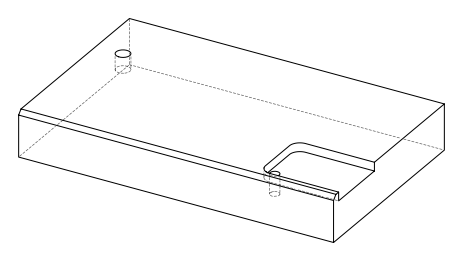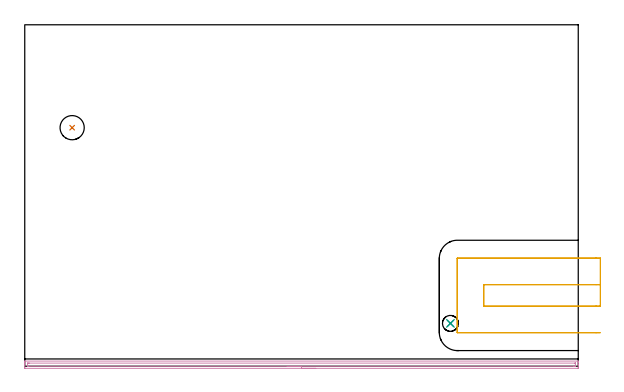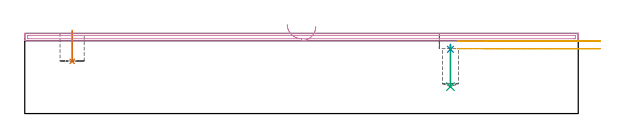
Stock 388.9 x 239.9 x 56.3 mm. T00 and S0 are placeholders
(PLAN: 5 operations, 4 tool changes, 8.7 min)
(1 INDEXABLE_INSERT_DRILL_BLIND_HOLE_FROM_SOLID | STEP1POCKET | NXT0302_005 | 0.09 min | 4396 mm3)
(2 SPOT_DRILL | STEP1POCKET_1 | NXT0321_9005460120000 | 0.03 min | 1105 mm3)
(3 DRILL_BLIND_HOLE_INTO_CENTER | STEP1POCKET_1 | NXT0301_083 | 0.12 min | 2565 mm3)
(4 AREA_MILL | FG_CHAMFER_SURFACE | UGT0205_001 | 6.41 min | 5057 mm3)
(5 MILL_SLOT | SLOT_PARTIAL_RECTANGULAR | UGT0201_107 | Follow Part, ap 6.25, ae 75% | 2.05 min | 79017 mm3)
(TOOL NXT0302_005 | Index. Insert Drill 17mm [880-D1700L20-05] | D17 PA176 FL85 Z2)
(TOOL NXT0321_9005460120000 | NC Spot Drill, 142deg, 12mm, Carbide, Uncoated | D12 PA142 FL30 Z2)
(TOOL NXT0301_083 | Carbide Drill 11.2mm [860.1-1120-056A1-MM 2214] | D11.2 PA140 FL72 Z2)
(TOOL UGT0205_001 | Chamfer Mill 20 x 3 x 45 deg. | D20 FL50 Z2)
(TOOL UGT0201_107 | End Mill 25 mm | D25 FL25 Z2)
(OP 1 INDEXABLE_INSERT_DRILL_BLIND_HOLE_FROM_SOLID)
G17 G21 G94 G90
T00 M6
G54
G17 G0 G90 X33.3 Y167.6 S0 M3
G43 Z66.3 H1
G94 G81 G98 Z36.7 F250. R58.3
G80
M5
M2
(OP 2 SPOT_DRILL)
G17 G21 G94 G90
T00 M6
G54
G17 G0 G90 X299.1 Y30.1 S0 M3
G43 Z66.3 H0
G94 G81 G98 Z45.118 F250. R48.6
G80
M5
M2
(OP 3 DRILL_BLIND_HOLE_INTO_CENTER)
G17 G21 G94 G90
T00 M6
G54
G17 G0 G90 X299.1 Y30.1 S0 M3
G43 Z66.3 H1
G94 G81 G98 Z18.9 F250. R47.6
G80
M5
M2
(OP 4 AREA_MILL)
G17 G21 G94 G90
T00 M6
G54
G17 G0 G90 X204.45 Y-1.5 S1061 M3
G43 Z66.3 H0
Z61.2
G94 G1 X204.412 Z60.328 F250.
X204.298 Z59.464
X204.109 Z58.612
X203.847 Z57.78
X203.513 Z56.974
X203.11 Z56.2
X202.642 Z55.464
X202.11 Z54.772
X201.521 Z54.129
X200.878 Z53.54
X200.186 Z53.008
X199.45 Z52.54
X198.676 Z52.137
X197.87 Z51.803
X197.038 Z51.541
X196.186 Z51.352
X195.322 Z51.238
X194.45 Z51.2
X0.617
X0.25 Y-1.497 Z51.201
X0.01 Y-1.492 Z51.204
X0. Y-1.138 Z51.558
Y0.612 Z53.307
Y1.155 Z53.851
Y1.488 Z54.183
Y2.03 Z54.726
Y2.363 Z55.057
Y3.028 Z55.728
Y3.324 Z56.024
X0.002 Y3.463 Z56.156
X0.01 Y3.597 Z56.288
X0.17 Y3.6 Z56.3
X388.73
X388.89 Y3.597 Z56.288
X388.898 Y3.463 Z56.156
X388.9 Y3.324 Z56.024
Y3.028 Z55.728
Y2.363 Z55.057
Y1.155 Z53.851
Y0.612 Z53.307
Y-0.867 Z51.829
X388.897 Y-1.138 Z51.558
X388.89 Y-1.492 Z51.204
X388.65 Y-1.497 Z51.201
X388.283 Y-1.5 Z51.2
X194.45
Y-0.086 Z52.614
X2.403 Y-0.085 Z52.615
X2.221 Y-0.084 Z52.616
X2.053 Y-0.081 Z52.619
X2.017 Y-0.079 Z52.621
X2.01 Y-0.059 Z52.641
X2.006 Y-0.029 Z52.671
X2.001 Y0.131 Z52.831
Y1.882 Z54.582
X2.003 Y2.014 Z54.714
X2.008 Y2.119 Z54.819
X2.012 Y2.179 Z54.879
X2.047 Y2.18 Z54.88
X2.403 Y2.184 Z54.884
X2.584 Y2.185 Z54.885
X3.296 Y2.186 Z54.886
X386.497 Y2.185 Z54.885
X386.679 Y2.184 Z54.884
X386.847 Y2.18 Z54.88
X386.883 Y2.179 Z54.879
X386.89 Y2.159 Z54.859
X386.894 Y2.129 Z54.829
X386.899 Y1.969 Z54.669
X386.9 Y0.218 Z52.918
X386.897 Y0.086 Z52.786
X386.892 Y-0.019 Z52.681
X386.888 Y-0.079 Z52.621
X386.853 Y-0.08 Z52.62
X386.497 Y-0.084 Z52.616
X386.316 Y-0.085 Z52.615
X385.604 Y-0.086 Z52.614
X194.45
X193.578 Z52.652
X192.714 Z52.766
X191.862 Z52.955
X191.03 Z53.217
X190.224 Z53.551
X189.45 Z53.954
X188.714 Z54.423
X188.022 Z54.954
X187.379 Z55.543
X186.79 Z56.186
X186.258 Z56.878
X185.79 Z57.614
X185.387 Z58.388
X185.053 Z59.194
X184.791 Z60.026
X184.602 Z60.878
X184.488 Z61.743
X184.45 Z62.614
G0 Z66.3
M5
M2
(OP 5 MILL_SLOT)
G17 G21 G94 G90
T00 M6
G54
G17 G0 G90 X404.4 Y57.25 S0 M3
G43 Z66.3 H0
Z50.95
G94 G1 X401.4 F250.
X322.55 F500.
Y42.25
X401.4
X404.4 F250.
Y76.
X401.4
X304. F500.
G3 X303.8 Y75.8 R0.2
G1 Y23.7
G3 X304. Y23.5 R0.2
G1 X401.4
X404.4 F250.
G0 Y57.25 Z45.6
G1 X401.4
X322.55 F500.
Y42.25
X401.4
X404.4 F250.
Y76.
X401.4
X304. F500.
G3 X303.8 Y75.8 R0.2
G1 Y23.7
G3 X304. Y23.5 R0.2
G1 X401.4
X404.4 F250.
G0 Z66.3
M5
M2
